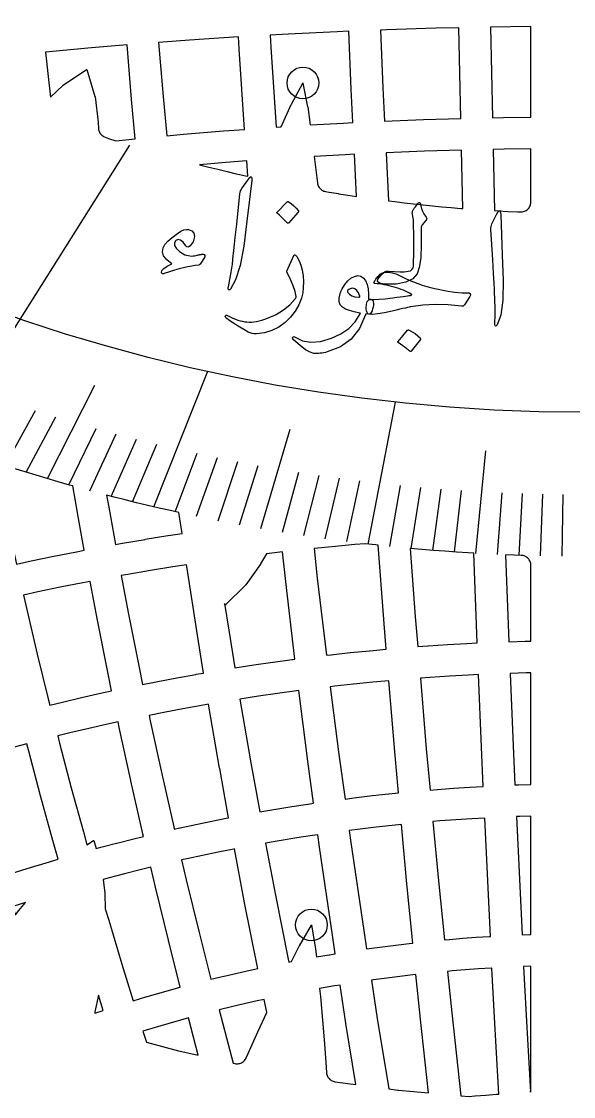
# Model space of a CAD drawing. Header units: millimetres. Extents: x -67 to 67, y -67 to 67.
# Drawn here: x -14.26 to -0.26, y -42.42 to -15.13 of the extents above; entities that cross this region are included whole.
import ezdxf

# ---------------------------------------------------------------- set-up
doc = ezdxf.new("R2010")
doc.units = ezdxf.units.MM
for name, color, linetype in [('CUT_INNER', 6, 'Continuous'), ('ENGRAVE', 7, 'Continuous'), ('ENGRAVE_FINE', 8, 'Continuous'), ('TEXT', 5, 'Continuous')]:
    doc.layers.add(name, color=color, linetype=linetype)

msp = doc.modelspace()

# ---------------------------------------------------------------- linework, layer by layer
at = {"layer": 'CUT_INNER'}
for points in [[(-1.34, -17.5593), (-1.34, -15.2622), (-2.3655, -15.2756), (-2.3154, -17.5745), (-2.0341, -17.5684), (-2.0306, -17.5683)], [(-9.1383, -17.9097), (-9.1348, -17.9094), (-8.6053, -17.8701), (-8.739, -15.8298), (-8.7392, -15.8263), (-8.7564, -15.5234), (-9.9947, -15.6046), (-10.7823, -15.6631), (-10.668, -17.0383), (-10.5766, -18.033), (-10.151, -17.9939), (-10.1475, -17.9936)], [(-6.0962, -17.7103), (-6.0927, -17.7101), (-5.8552, -17.6987), (-5.896, -16.8493), (-5.8962, -16.8458), (-5.9538, -15.3803), (-6.2498, -15.3919), (-7.4987, -15.4519), (-7.9537, -15.4777), (-7.9366, -15.779), (-7.8033, -17.8133), (-7.6774, -17.805), (-7.6696, -17.7878), (-7.6691, -17.7866), (-7.4166, -17.2394), (-7.4132, -17.2326), (-7.1252, -16.6956), (-7.1226, -16.6911), (-7.1212, -16.6966), (-7.0015, -17.2937), (-7.0003, -17.3011), (-6.9369, -17.758)], [(-3.1192, -17.5927), (-3.1694, -15.292), (-3.7506, -15.3046), (-5.0004, -15.3428), (-5.1504, -15.3487), (-5.0929, -16.8125), (-5.0522, -17.6604), (-4.0658, -17.6216), (-4.0623, -17.6215)], [(-11.3771, -18.1084), (-11.4688, -17.1101), (-11.4691, -17.1067), (-11.5838, -15.7257), (-12.4877, -15.8008), (-13.6479, -15.9074), (-13.5853, -16.5295), (-13.5278, -17.054), (-13.2117, -16.755), (-13.2077, -16.7516), (-13.2035, -16.7485), (-12.6107, -16.3515), (-12.6057, -16.3486), (-12.6038, -16.354), (-12.3974, -17.0369), (-12.3961, -17.042), (-12.3952, -17.0471), (-12.3143, -17.6853), (-12.3134, -17.6949), (-12.3061, -17.8448), (-12.3037, -17.8698), (-12.2987, -17.8945), (-12.2913, -17.9184), (-12.2815, -17.9416), (-12.2694, -17.9636), (-12.2552, -17.9843), (-12.239, -18.0035), (-12.2209, -18.0209), (-12.2012, -18.0365), (-12.18, -18.05), (-12.1576, -18.0613), (-12.1341, -18.0703), (-12.0513, -18.0974), (-12.0498, -18.0978), (-11.8637, -18.1574)], [(-5.8167, -18.5018), (-6.0524, -18.5131), (-6.8336, -18.5574), (-6.7684, -19.0978), (-6.7537, -19.2285), (-6.7497, -19.253), (-6.7433, -19.277), (-6.7346, -19.3002), (-6.7236, -19.3224), (-6.7104, -19.3434), (-6.6953, -19.3631), (-6.6782, -19.3811), (-6.6595, -19.3973), (-6.6393, -19.4116), (-6.6177, -19.4239), (-6.595, -19.4339), (-6.5715, -19.4417), (-6.5472, -19.447), (-6.4562, -19.4626), (-6.4547, -19.4628), (-6.2192, -19.5014), (-6.2176, -19.5017), (-5.9819, -19.5389), (-5.9804, -19.5391), (-5.7653, -19.5717)], [(-4.955, -19.6836), (-4.7924, -19.7042), (-4.7909, -19.7044), (-4.554, -19.7328), (-4.5525, -19.733), (-4.3153, -19.7601), (-4.3138, -19.7602), (-4.0765, -19.7858), (-4.075, -19.786), (-3.8376, -19.8101), (-3.8361, -19.8102), (-3.5985, -19.8329), (-3.597, -19.833), (-3.3592, -19.8542), (-3.3577, -19.8544), (-3.1199, -19.8741), (-3.1184, -19.8742), (-3.0693, -19.878), (-3.1016, -18.3965), (-4.036, -18.425), (-5.0136, -18.4635)], [(-2.0183, -18.3722), (-2.2978, -18.3783), (-2.2639, -19.9329), (-2.1613, -19.9389), (-2.1598, -19.939), (-1.9215, -19.9515), (-1.92, -19.9515), (-1.6816, -19.9625), (-1.68, -19.9626), (-1.6, -19.9658), (-1.5748, -19.9655), (-1.5498, -19.9627), (-1.5252, -19.9574), (-1.5013, -19.9497), (-1.4782, -19.9396), (-1.4563, -19.9272), (-1.4358, -19.9127), (-1.4168, -19.8962), (-1.3995, -19.8779), (-1.3842, -19.858), (-1.371, -19.8366), (-1.36, -19.8139), (-1.3513, -19.7903), (-1.345, -19.766), (-1.3413, -19.7411), (-1.34, -19.716), (-1.34, -18.3633)], [(-8.5476, -18.672), (-9.0734, -18.7111), (-9.743, -18.7667), (-9.512, -18.8254), (-9.5106, -18.8257), (-9.2789, -18.883), (-9.2774, -18.8834), (-9.0454, -18.9392), (-9.0439, -18.9396), (-8.8115, -18.994), (-8.81, -18.9944), (-8.5773, -19.0474), (-8.5758, -19.0477), (-8.5187, -19.0603)], [(-13.4395, -28.7038), (-13.4361, -28.7031), (-12.8626, -28.589), (-12.8592, -28.5883), (-12.6686, -28.5522), (-12.8406, -27.6009), (-12.8412, -27.5975), (-12.9575, -26.9208), (-13.0454, -26.8962), (-13.3276, -26.8153), (-13.6094, -26.7326), (-13.8906, -26.6483), (-14.1714, -26.5622), (-14.4516, -26.4744), (-14.7312, -26.3848), (-14.9314, -26.3194), (-14.8686, -26.6352), (-14.6312, -27.7766), (-14.3863, -28.9041), (-14.0154, -28.8236), (-14.0119, -28.8228)], [(-11.1263, -28.275), (-11.1228, -28.2744), (-10.5457, -28.1804), (-10.5423, -28.1799), (-10.1887, -28.1254), (-10.2657, -27.5944), (-10.4842, -27.5461), (-10.7705, -27.4808), (-11.0564, -27.4139), (-11.3419, -27.3452), (-11.6269, -27.2747), (-11.9115, -27.2025), (-12.1018, -27.153), (-12.0491, -27.4596), (-11.878, -28.4057), (-11.706, -28.3746), (-11.7025, -28.374)], [(-7.882, -31.3919), (-7.8785, -31.3914), (-7.3924, -31.3253), (-7.3889, -31.3248), (-7.3234, -31.3165), (-7.5559, -29.352), (-7.5563, -29.3485), (-7.6389, -28.5942), (-8.0446, -28.6422), (-8.1961, -28.8952), (-8.2014, -28.9033), (-8.5735, -29.428), (-8.5767, -29.4322), (-8.5803, -29.436), (-9.0843, -29.941), (-9.0885, -29.9449), (-9.0915, -29.9399), (-9.1089, -29.9073), (-9.0051, -30.5818), (-8.8496, -31.5365), (-8.371, -31.4628), (-8.3675, -31.4623)], [(-5.9203, -31.151), (-5.9168, -31.1506), (-5.4287, -31.1015), (-5.4252, -31.1011), (-5.01, -31.063), (-5.073, -30.3058), (-5.0732, -30.3023), (-5.2128, -28.4237), (-5.2739, -28.4172), (-5.5453, -28.3862), (-5.8044, -28.4077), (-6.3831, -28.4609), (-6.8396, -28.5069), (-6.7573, -29.2592), (-6.5254, -31.2183), (-6.4115, -31.2048), (-6.408, -31.2044)], [(-3.4584, -30.9463), (-3.4549, -30.9461), (-2.9651, -30.9183), (-2.9616, -30.9181), (-2.6991, -30.9055), (-2.7886, -28.6271), (-2.9337, -28.6186), (-3.2267, -28.5997), (-3.5196, -28.579), (-3.8124, -28.5565), (-4.105, -28.5323), (-4.3975, -28.5062), (-4.4005, -28.5059), (-4.2716, -30.2409), (-4.2087, -30.9978), (-3.9515, -30.9787), (-3.948, -30.9784)], [(-1.34, -30.8569), (-1.34, -28.9322), (-1.3412, -28.9082), (-1.3446, -28.8844), (-1.3503, -28.8611), (-1.3582, -28.8384), (-1.3683, -28.8166), (-1.3804, -28.7959), (-1.3944, -28.7764), (-1.4103, -28.7584), (-1.4278, -28.7419), (-1.4468, -28.7273), (-1.4671, -28.7145), (-1.4885, -28.7037), (-1.5109, -28.695), (-1.534, -28.6885), (-1.5576, -28.6843), (-1.5816, -28.6823), (-1.7606, -28.6762), (-1.9824, -28.6674), (-1.8958, -30.8726), (-1.4839, -30.8601), (-1.4804, -30.86)], [(-10.3202, -31.7891), (-10.3168, -31.7884), (-9.834, -31.7011), (-9.8305, -31.7005), (-9.6427, -31.6683), (-9.7989, -30.7093), (-9.7994, -30.7059), (-10.0595, -29.0163), (-10.06, -29.0128), (-10.0733, -28.9212), (-10.4182, -28.9742), (-10.9918, -29.0677), (-11.5646, -29.1661), (-11.7317, -29.1963), (-11.5462, -30.1733), (-11.277, -31.5267), (-11.1874, -31.9572), (-10.8056, -31.8813), (-10.8022, -31.8806)], [(-12.7388, -32.2922), (-12.7354, -32.2914), (-12.2569, -32.1832), (-12.2535, -32.1824), (-11.9744, -32.1218), (-12.0645, -31.6888), (-12.0652, -31.6853), (-12.3351, -30.3284), (-12.3357, -30.325), (-12.5222, -29.3427), (-12.7075, -29.3779), (-13.2775, -29.4913), (-13.8465, -29.6096), (-14.209, -29.6883), (-14.1265, -30.053), (-13.8593, -31.1878), (-13.5822, -32.3203), (-13.5406, -32.484), (-13.2198, -32.4055), (-13.2164, -32.4047)], [(-6.3187, -32.0034), (-6.4264, -32.0162), (-6.2075, -33.7366), (-6.0539, -34.8653), (-5.7681, -34.8289), (-5.7646, -34.8285), (-5.3581, -34.7803), (-5.3546, -34.78), (-4.9476, -34.7354), (-4.9441, -34.735), (-4.6978, -34.7102), (-4.7938, -33.6647), (-4.7941, -33.6613), (-4.9435, -31.8642), (-5.3499, -31.9016), (-5.8345, -31.9504)], [(-3.8936, -31.7806), (-4.1421, -31.799), (-3.993, -33.5929), (-3.8971, -34.6372), (-3.7141, -34.622), (-3.7106, -34.6217), (-3.3023, -34.5914), (-3.2988, -34.5911), (-2.8903, -34.5644), (-2.8868, -34.5641), (-2.5474, -34.5449), (-2.5952, -33.5512), (-2.5953, -33.5477), (-2.6675, -31.7089), (-2.9213, -31.7211), (-3.4076, -31.7487)], [(-1.7442, -34.5085), (-1.6531, -34.5049), (-1.6495, -34.5048), (-1.34, -34.4953), (-1.34, -31.6611), (-1.4611, -31.6637), (-1.8642, -31.6761), (-1.792, -33.5144)], [(-8.2504, -32.2577), (-8.7198, -32.33), (-8.4419, -33.947), (-8.2163, -35.1948), (-8.2146, -35.1945), (-7.8111, -35.1252), (-7.8076, -35.1246), (-7.4036, -35.0588), (-7.4001, -35.0583), (-6.9955, -34.996), (-6.992, -34.9955), (-6.8504, -34.9749), (-7.0044, -33.8433), (-7.0049, -33.8398), (-7.2244, -32.1143), (-7.2857, -32.1221), (-7.7683, -32.1878)], [(-10.6505, -32.6701), (-11.0237, -32.7444), (-10.9959, -32.8778), (-10.7031, -34.2264), (-10.3986, -35.5723), (-10.385, -35.6301), (-10.2427, -35.598), (-10.2393, -35.5972), (-9.8392, -35.5103), (-9.8358, -35.5096), (-9.435, -35.4262), (-9.4316, -35.4255), (-9.03, -35.3457), (-9.0266, -35.345), (-9.0068, -35.3412), (-9.2334, -34.0883), (-9.234, -34.0849), (-9.5129, -32.4617), (-9.6926, -32.4926), (-10.172, -32.5793)], [(-13.0304, -33.1869), (-13.3427, -33.2633), (-13.2952, -33.4503), (-12.9984, -34.5777), (-12.6917, -35.7025), (-12.5999, -36.0279), (-12.431, -35.9176), (-12.426, -35.9147), (-12.4241, -35.9201), (-12.3659, -36.1209), (-12.248, -36.0887), (-12.2446, -36.0878), (-11.8487, -35.9836), (-11.8453, -35.9827), (-11.4485, -35.8819), (-11.4451, -35.8811), (-11.1678, -35.8132), (-11.1816, -35.7549), (-11.1824, -35.7514), (-11.4877, -34.4021), (-11.4885, -34.3987), (-11.782, -33.0467), (-11.7827, -33.0432), (-11.8107, -32.909), (-12.0812, -32.9677), (-12.5562, -33.0752)], [(-15.3854, -33.8069), (-15.6793, -33.8925), (-15.6365, -34.0347), (-15.3353, -35.0048), (-15.0256, -35.9723), (-14.7422, -36.8316), (-14.6231, -36.7923), (-14.6197, -36.7913), (-14.2298, -36.6664), (-14.2265, -36.6654), (-13.8355, -36.544), (-13.8322, -36.543), (-13.4401, -36.425), (-13.4368, -36.424), (-13.3322, -36.3935), (-13.466, -35.9191), (-13.4669, -35.9157), (-13.7745, -34.7875), (-13.7754, -34.7841), (-14.0731, -33.6533), (-14.074, -33.6499), (-14.122, -33.4611), (-14.4467, -33.5466), (-14.9166, -33.6747)], [(-3.0683, -38.4011), (-3.0648, -38.4008), (-2.7281, -38.3758), (-2.7246, -38.3756), (-2.3878, -38.3535), (-2.3843, -38.3533), (-2.3645, -38.3521), (-2.5088, -35.348), (-2.8395, -35.3668), (-3.2445, -35.3933), (-3.6493, -35.4234), (-3.8235, -35.4379), (-3.6853, -36.9424), (-3.5344, -38.4409), (-3.4082, -38.4294), (-3.4047, -38.429)], [(-1.34, -38.3035), (-1.34, -35.2997), (-1.6232, -35.3083), (-1.7057, -35.3116), (-1.5615, -38.312), (-1.3658, -38.3043), (-1.3623, -38.3042)], [(-5.1033, -38.6151), (-5.0998, -38.6146), (-4.7649, -38.572), (-4.7615, -38.5716), (-4.4262, -38.5319), (-4.4227, -38.5315), (-4.3343, -38.5218), (-4.4854, -37.0212), (-4.4857, -37.0177), (-4.6242, -35.5109), (-4.8618, -35.5348), (-5.2653, -35.579), (-5.6684, -35.6267), (-5.9455, -35.6619), (-5.9033, -35.9715), (-5.5797, -38.2037), (-5.5078, -38.6707), (-5.4412, -38.6611), (-5.4378, -38.6606)], [(-7.4096, -38.9894), (-7.2158, -38.6006), (-7.2122, -38.594), (-6.9081, -38.0659), (-6.9053, -38.0615), (-6.9041, -38.0669), (-6.8025, -38.6674), (-6.8015, -38.6749), (-6.7801, -38.8731), (-6.4525, -38.8168), (-6.4491, -38.8162), (-6.3026, -38.7923), (-6.3746, -38.3243), (-6.3751, -38.3208), (-6.6993, -36.0852), (-6.6998, -36.0817), (-6.742, -35.7716), (-6.8749, -35.7909), (-7.2761, -35.8526), (-7.6767, -35.9179), (-8.0701, -35.9855), (-7.8201, -37.3018), (-7.4873, -38.975), (-7.4814, -39.0033), (-7.4594, -38.9989), (-7.4559, -38.9982)], [(-8.7938, -39.2826), (-8.7904, -39.2818), (-8.4611, -39.2073), (-8.4577, -39.2066), (-8.2689, -39.1656), (-8.2748, -39.137), (-8.2755, -39.1336), (-8.609, -37.4569), (-8.6097, -37.4535), (-8.8606, -36.1318), (-8.8749, -36.1346), (-9.273, -36.2137), (-9.6704, -36.2964), (-10.067, -36.3825), (-10.2007, -36.4128), (-10.0823, -36.9155), (-9.7543, -38.256), (-9.4534, -39.4409), (-9.1258, -39.3608), (-9.1224, -39.36)], [(-10.7748, -39.795), (-10.7715, -39.7941), (-10.4466, -39.7024), (-10.4432, -39.7015), (-10.2314, -39.6437), (-10.534, -38.4522), (-10.5348, -38.4488), (-10.8637, -37.1049), (-10.8645, -37.1015), (-10.9836, -36.5959), (-11.2522, -36.6616), (-11.6457, -36.7615), (-12.0382, -36.8649), (-12.1899, -36.9062), (-12.1497, -37.2547), (-12.149, -37.2643), (-12.1346, -37.6502), (-12.049, -37.9439), (-11.713, -39.0603), (-11.425, -39.9876), (-11.1023, -39.8905), (-11.0989, -39.8895)], [(-14.373, -37.5565), (-14.4847, -37.5933), (-14.4117, -37.8084), (-14.3316, -37.697), (-14.3271, -37.6911), (-14.1628, -37.4892)], [(-3.0035, -39.2025), (-3.3364, -39.2301), (-3.4538, -39.2409), (-3.3483, -40.289), (-3.1174, -42.3973), (-2.9079, -42.4159), (-2.7598, -42.4023), (-2.7563, -42.402), (-2.4846, -42.3794), (-2.4811, -42.3791), (-2.2092, -42.3589), (-2.2057, -42.3587), (-2.1539, -42.3553), (-2.2731, -40.2555), (-2.2733, -40.252), (-2.326, -39.1552), (-2.337, -39.1559), (-2.6703, -39.1777)], [(-1.3516, -42.3028), (-1.3514, -42.3023), (-1.3451, -42.2779), (-1.3413, -42.2529), (-1.34, -42.2277), (-1.34, -39.1079), (-1.523, -39.1151), (-1.4703, -40.2116)], [(-4.9966, -39.412), (-5.3276, -39.457), (-5.3855, -39.4654), (-5.2366, -40.433), (-4.9449, -42.2239), (-4.7123, -42.2551), (-4.7013, -42.2563), (-3.9342, -42.3246), (-4.1477, -40.3748), (-4.1481, -40.3713), (-4.2537, -39.3218), (-4.3335, -39.3305), (-4.6652, -39.3698)], [(-6.6978, -39.6752), (-6.6783, -39.8763), (-6.624, -40.4778), (-6.5748, -41.0788), (-6.5747, -41.0802), (-6.5326, -41.6781), (-6.5325, -41.68), (-6.5255, -41.8073), (-6.5229, -41.8318), (-6.5179, -41.856), (-6.5106, -41.8795), (-6.5009, -41.9023), (-6.4891, -41.9239), (-6.4752, -41.9443), (-6.4594, -41.9632), (-6.4417, -41.9805), (-6.4225, -41.996), (-6.4018, -42.0094), (-6.3799, -42.0208), (-6.357, -42.0299), (-6.3333, -42.0368), (-6.309, -42.0413), (-5.7776, -42.1124), (-6.0304, -40.5605), (-6.0309, -40.557), (-6.1802, -39.587), (-6.3181, -39.6095), (-6.6473, -39.666)], [(-12.4033, -40.3008), (-12.4, -40.2997), (-12.1914, -40.2309), (-12.3106, -39.847), (-12.3965, -40.2709), (-12.398, -40.2775), (-12.4042, -40.301)], [(-8.9364, -40.1422), (-9.25, -40.2189), (-9.0633, -40.928), (-8.8883, -41.5698), (-8.8449, -41.5796), (-8.8205, -41.5838), (-8.7959, -41.5856), (-8.7713, -41.585), (-8.7468, -41.5819), (-8.7227, -41.5765), (-8.6993, -41.5687), (-8.6768, -41.5586), (-8.6553, -41.5464), (-8.6352, -41.5321), (-8.6166, -41.5159), (-8.5997, -41.498), (-8.5846, -41.4784), (-8.5715, -41.4575), (-8.5606, -41.4354), (-8.5125, -41.3248), (-8.5117, -41.323), (-8.2644, -40.7771), (-8.2639, -40.7758), (-8.0357, -40.2869), (-8.1052, -39.9527), (-8.2854, -39.9919), (-8.6112, -40.0656)], [(-10.8722, -40.6609), (-11.1815, -40.754), (-11.0918, -41.0341), (-10.279, -41.2558), (-10.2682, -41.2585), (-9.7762, -41.3695), (-9.8394, -41.1377), (-9.8403, -41.1344), (-10.028, -40.4216), (-10.23, -40.4767), (-10.5515, -40.5674)]]:
    msp.add_lwpolyline(points, close=True, dxfattribs=at)
at = {"layer": 'ENGRAVE'}
for points in [[(-16.286, -25.8521), (-11.5086, -18.2686)], [(-10.9016, -27.4504), (-9.5352, -24.0096)], [(-5.4632, -28.3958), (-4.7699, -24.7923)]]:
    msp.add_lwpolyline(points, dxfattribs=at)
for centre, radius in [((0, 19.1457), 44.1961), ((-7.1224, -16.6904), 0.402), ((-6.9051, -38.0607), 0.402)]:
    msp.add_circle(centre, radius, dxfattribs=at)
at = {"layer": 'ENGRAVE_FINE'}
for points in [[(-13.6027, -26.7346), (-12.3965, -24.3641)], [(-14.6784, -26.4019), (-13.9012, -25.004)], [(-14.1409, -26.5716), (-13.3905, -25.1616)], [(-13.0637, -26.891), (-12.3676, -25.458)], [(-12.5241, -27.0407), (-11.8554, -25.5968)], [(-8.1872, -28.0031), (-7.449, -25.4782)], [(-11.9839, -27.1838), (-11.3428, -25.7295)], [(-11.443, -27.3204), (-10.8297, -25.8561)], [(-10.3597, -27.5738), (-9.8026, -26.091)], [(-2.7331, -28.6305), (-2.4846, -26.0274)], [(-9.8172, -27.6908), (-9.2884, -26.1993)], [(-9.2743, -27.8014), (-8.774, -26.3016)], [(-8.731, -27.9054), (-8.2593, -26.398)], [(-7.6431, -28.0943), (-7.2291, -26.5728)], [(-7.0986, -28.1792), (-6.7137, -26.6514)], [(-6.5537, -28.2578), (-6.198, -26.724)], [(-6.0086, -28.3299), (-5.6822, -26.7908)], [(-4.9176, -28.4553), (-4.65, -26.9067)], [(-4.3717, -28.5085), (-4.1337, -26.9559)], [(-3.8257, -28.5555), (-3.6172, -26.9993)], [(-3.2795, -28.5961), (-3.1007, -27.0369)], [(-2.1866, -28.6587), (-2.0673, -27.0947)], [(-1.6401, -28.6805), (-1.5505, -27.1149)], [(-1.0934, -28.6962), (-1.0337, -27.1293)], [(-0.5467, -28.7055), (-0.5169, -27.138)]]:
    msp.add_lwpolyline(points, dxfattribs=at)
at = {"layer": 'TEXT'}
for points in [[(-8.5232, -19.1559), (-8.4689, -19.0881), (-8.433, -19.068), (-8.4153, -19.0956), (-8.4157, -19.171), (-8.5449, -20.1997), (-8.6235, -20.8311), (-8.7176, -21.3287), (-8.8289, -21.6922), (-8.9583, -21.9213), (-8.9766, -21.9383), (-8.9912, -21.9464), (-9.0023, -21.9456), (-9.0098, -21.9359), (-9.0145, -21.9222), (-9.0163, -21.9053), (-9.0152, -21.8854), (-9.0112, -21.8622), (-8.972, -21.6839), (-8.9388, -21.493), (-8.9113, -21.2895), (-8.8895, -21.0734), (-8.8828, -21.0172), (-8.866, -20.8649), (-8.8389, -20.6168), (-8.8013, -20.2727), (-8.7219, -19.5087), (-8.7149, -19.4687), (-8.7047, -19.4327), (-8.6913, -19.4006), (-8.6746, -19.3725)], [(-7.5204, -19.7088), (-7.5144, -19.7046), (-7.5069, -19.7029), (-7.4978, -19.7035), (-7.4871, -19.7067), (-7.4162, -19.7541), (-7.3509, -19.8077), (-7.2914, -19.8677), (-7.2375, -19.934), (-7.2328, -19.9434), (-7.2316, -19.9522), (-7.2338, -19.9604), (-7.2396, -19.9679), (-7.487, -20.2474), (-7.4955, -20.2535), (-7.5049, -20.2536), (-7.5152, -20.2476), (-7.5264, -20.2356), (-7.5362, -20.2251), (-7.5516, -20.2093), (-7.5728, -20.188), (-7.5997, -20.1614), (-7.6327, -20.1292), (-7.6724, -20.0914), (-7.7187, -20.048), (-7.7716, -19.9989), (-7.7784, -19.9911), (-7.7811, -19.9841), (-7.7799, -19.9779), (-7.7747, -19.9725)], [(-4.3164, -21.3299), (-4.3127, -21.2085), (-4.3101, -21.0805), (-4.3085, -20.9461), (-4.3079, -20.8052), (-4.3086, -20.6573), (-4.3105, -20.5019), (-4.3139, -20.3388), (-4.3184, -20.1682), (-4.3475, -19.9911), (-4.3455, -19.9685), (-4.3406, -19.9474), (-4.3329, -19.9275), (-4.3223, -19.9091), (-4.3161, -19.8997), (-4.3073, -19.8874), (-4.2959, -19.8723), (-4.2819, -19.8542), (-4.2656, -19.8329), (-4.2472, -19.8082), (-4.2267, -19.7799), (-4.204, -19.7482), (-4.1961, -19.7379), (-4.1871, -19.731), (-4.1769, -19.7273), (-4.1656, -19.7269), (-4.1566, -19.73), (-4.1496, -19.7371), (-4.1445, -19.7483), (-4.1413, -19.7634), (-4.1228, -19.8488), (-4.0928, -19.9328), (-4.0514, -20.0152), (-3.9986, -20.0961), (-3.9854, -20.1186), (-3.9818, -20.1402), (-3.9877, -20.1607), (-4.0031, -20.1804), (-4.1, -20.2933), (-4.1084, -20.3075), (-4.1147, -20.3267), (-4.119, -20.3509), (-4.1213, -20.38), (-4.1187, -20.795), (-4.1347, -21.1265), (-4.1701, -21.3744), (-4.2253, -21.5387), (-4.3348, -21.6652), (-4.5113, -21.7507), (-4.7548, -21.7945), (-5.0649, -21.7952), (-5.1775, -21.7747), (-5.2288, -21.7321), (-5.219, -21.6675), (-5.1482, -21.5809), (-5.1364, -21.5698), (-5.1249, -21.5589), (-5.1136, -21.5482), (-5.1027, -21.5378), (-5.0921, -21.5276), (-5.0817, -21.5176), (-5.0717, -21.5078), (-5.0619, -21.4983), (-5.0387, -21.4807), (-5.012, -21.4694), (-4.9819, -21.4644), (-4.9484, -21.4656), (-4.7991, -21.4787), (-4.6667, -21.4841), (-4.5514, -21.4818), (-4.4533, -21.472), (-4.3968, -21.4572), (-4.3552, -21.4285), (-4.3285, -21.3861), (-4.3164, -21.3299)], [(-2.2125, -20.0303), (-2.17, -19.9546), (-2.1378, -19.929), (-2.1158, -19.9534), (-2.1041, -20.0279), (-2.065, -21.0639), (-2.0405, -21.6997), (-2.0528, -22.206), (-2.1038, -22.5827), (-2.1944, -22.8297), (-2.2097, -22.8494), (-2.2228, -22.8598), (-2.2339, -22.8608), (-2.2429, -22.8524), (-2.2497, -22.8397), (-2.2542, -22.8233), (-2.2564, -22.8034), (-2.2562, -22.78), (-2.2464, -22.5977), (-2.2445, -22.4039), (-2.2503, -22.1986), (-2.2638, -21.9818), (-2.2662, -21.9253), (-2.2742, -21.7723), (-2.2877, -21.5231), (-2.3062, -21.1774), (-2.3515, -20.4107), (-2.3511, -20.3701), (-2.3469, -20.3328), (-2.3388, -20.299), (-2.3269, -20.2686)], [(-9.6914, -21.2432), (-9.7093, -21.2687), (-9.7275, -21.2887), (-9.746, -21.3032), (-9.7648, -21.3123), (-9.8509, -21.3228), (-9.9435, -21.3382), (-10.0426, -21.3582), (-10.1483, -21.3829), (-10.2607, -21.4125), (-10.3799, -21.4471), (-10.506, -21.4867), (-10.639, -21.5313), (-10.6612, -21.5354), (-10.6796, -21.5338), (-10.6944, -21.5266), (-10.7055, -21.5139), (-10.7081, -21.5091), (-10.7098, -21.5051), (-10.7106, -21.5019), (-10.7105, -21.4995), (-10.7007, -21.4547), (-10.6531, -21.4035), (-10.5681, -21.3457), (-10.4458, -21.2811), (-10.5747, -21.1771), (-10.6547, -21.0751), (-10.6861, -20.9754), (-10.6693, -20.8782), (-10.6238, -20.7957), (-10.5473, -20.7068), (-10.4401, -20.6111), (-10.3023, -20.5085), (-10.2163, -20.4565), (-10.1411, -20.4228), (-10.0767, -20.4074), (-10.0229, -20.4105), (-9.9376, -20.4472), (-9.8877, -20.5053), (-9.8731, -20.585), (-9.8939, -20.6862), (-9.908, -20.7223), (-9.928, -20.7581), (-9.9538, -20.7934), (-9.9856, -20.8284), (-10.0164, -20.853), (-10.0445, -20.8603), (-10.07, -20.8504), (-10.0927, -20.8232), (-10.1604, -20.7319), (-10.2243, -20.6799), (-10.2848, -20.6673), (-10.3419, -20.6942), (-10.3809, -20.7504), (-10.3798, -20.815), (-10.3382, -20.8878), (-10.2559, -20.9687), (-10.1888, -21.0157), (-10.113, -21.0506), (-10.0288, -21.0734), (-9.936, -21.0839), (-9.9045, -21.0833), (-9.8706, -21.0794), (-9.8343, -21.0723), (-9.7957, -21.0619), (-9.775, -21.0565), (-9.7551, -21.0517), (-9.7359, -21.0476), (-9.7174, -21.044), (-9.7, -21.0414), (-9.6838, -21.0397), (-9.669, -21.0391), (-9.6555, -21.0394), (-9.6238, -21.0484), (-9.6094, -21.0689), (-9.6125, -21.101), (-9.6329, -21.1445)], [(-7.351, -21.0744), (-7.3473, -21.0673), (-7.3434, -21.0619), (-7.3393, -21.0581), (-7.3349, -21.0559), (-7.3232, -21.057), (-7.31, -21.0647), (-7.2954, -21.0792), (-7.2793, -21.1003), (-7.2204, -21.2037), (-7.174, -21.3193), (-7.14, -21.447), (-7.1185, -21.5869), (-7.1084, -21.7352), (-7.1113, -21.879), (-7.1274, -22.0185), (-7.1567, -22.1535), (-7.2253, -22.326), (-7.3174, -22.4869), (-7.4333, -22.6361), (-7.5731, -22.7732), (-7.7329, -22.891), (-7.9081, -22.9782), (-8.0982, -23.0346), (-8.3032, -23.06), (-8.357, -23.0604), (-8.4093, -23.0529), (-8.46, -23.0377), (-8.5091, -23.0146), (-8.62, -22.9506), (-8.7196, -22.8915), (-8.808, -22.8374), (-8.8854, -22.7883), (-8.9514, -22.7445), (-9.0059, -22.706), (-9.0489, -22.6729), (-9.0804, -22.6452), (-9.0866, -22.6374), (-9.0905, -22.6301), (-9.0924, -22.6232), (-9.0921, -22.6168), (-9.0896, -22.609), (-9.0856, -22.602), (-9.0801, -22.5959), (-9.0731, -22.5907), (-9.0648, -22.5874), (-9.0555, -22.587), (-9.0452, -22.5895), (-9.0338, -22.5949), (-8.9649, -22.6296), (-8.8983, -22.6601), (-8.8342, -22.6865), (-8.7725, -22.7087), (-8.7128, -22.727), (-8.6545, -22.7414), (-8.5975, -22.7519), (-8.5421, -22.7585), (-8.486, -22.7612), (-8.4271, -22.7598), (-8.3655, -22.7543), (-8.3012, -22.7446), (-8.2341, -22.7306), (-8.1643, -22.7119), (-8.0917, -22.6886), (-8.0165, -22.6606), (-7.8025, -22.5644), (-7.6146, -22.4508), (-7.4527, -22.32), (-7.3165, -22.1726), (-7.3073, -22.1603), (-7.3009, -22.1454), (-7.2972, -22.1278), (-7.2964, -22.1076), (-7.3199, -21.9834), (-7.3659, -21.8416), (-7.4341, -21.6823), (-7.5242, -21.5053), (-7.5275, -21.4945), (-7.529, -21.4852), (-7.5286, -21.4772), (-7.5263, -21.4707)], [(-4.6191, -21.6019), (-4.5235, -21.6513), (-4.4232, -21.6978), (-4.3181, -21.7414), (-4.2083, -21.7819), (-4.0944, -21.8197), (-3.977, -21.8548), (-3.8559, -21.8873), (-3.7313, -21.9171), (-3.4898, -21.9676), (-3.2746, -22.0015), (-3.086, -22.0189), (-2.9242, -22.0204), (-2.9069, -22.0217), (-2.893, -22.0269), (-2.8825, -22.0361), (-2.8755, -22.0492), (-2.8721, -22.0645), (-2.8724, -22.0801), (-2.8764, -22.0959), (-2.8841, -22.112), (-3.0267, -22.3257), (-3.0405, -22.3427), (-3.0575, -22.3531), (-3.0777, -22.3569), (-3.1012, -22.354), (-3.4388, -22.3216), (-3.7642, -22.314), (-4.078, -22.3314), (-4.3806, -22.3742), (-4.3975, -22.3768), (-4.4266, -22.3825), (-4.4677, -22.3915), (-4.5211, -22.4036), (-4.5866, -22.4188), (-4.6644, -22.4371), (-4.7544, -22.4583), (-4.8568, -22.4824), (-5.0552, -22.5257), (-5.2203, -22.5531), (-5.3519, -22.5651), (-5.4497, -22.562), (-5.473, -22.5499), (-5.4919, -22.5203), (-5.5062, -22.4732), (-5.516, -22.4087), (-5.513, -22.3065), (-5.492, -22.2355), (-5.4531, -22.1954), (-5.3964, -22.1864), (-5.3122, -22.1888), (-5.1911, -22.1829), (-5.0332, -22.1685), (-4.8388, -22.1451), (-4.7408, -22.1324), (-4.6551, -22.1211), (-4.5816, -22.1112), (-4.5203, -22.1027), (-4.4714, -22.0957), (-4.4353, -22.0902), (-4.4119, -22.0862), (-4.4011, -22.0838), (-4.3969, -22.0823), (-4.3933, -22.0809), (-4.3903, -22.0798), (-4.3878, -22.0789), (-4.3856, -22.0782), (-4.3834, -22.0777), (-4.3813, -22.0776), (-4.3792, -22.0777), (-4.3656, -22.0727), (-4.3599, -22.067), (-4.3622, -22.0604), (-4.3723, -22.053), (-4.4175, -22.0258), (-4.4655, -22), (-4.5162, -21.9758), (-4.5697, -21.9531), (-4.626, -21.9315), (-4.685, -21.9109), (-4.7467, -21.8913), (-4.8111, -21.8725), (-4.8744, -21.8552), (-4.9372, -21.8395), (-4.9993, -21.8253), (-5.0607, -21.8127), (-5.1211, -21.802), (-5.1799, -21.7936), (-5.2371, -21.7873), (-5.2927, -21.7834), (-5.3069, -21.7797), (-5.3158, -21.7729), (-5.3196, -21.7632), (-5.3182, -21.7503), (-5.3082, -21.7285), (-5.2967, -21.7074), (-5.2837, -21.6871), (-5.2693, -21.6674), (-5.2535, -21.6479), (-5.2367, -21.6281), (-5.2188, -21.6078), (-5.1997, -21.5871), (-5.1589, -21.5485), (-5.1194, -21.5198), (-5.0812, -21.5009), (-5.0443, -21.492), (-4.9536, -21.4909), (-4.8526, -21.509), (-4.7412, -21.546), (-4.6191, -21.6019)], [(-5.541, -22.5967), (-5.6873, -22.9271), (-5.8962, -23.1917), (-6.1683, -23.3895), (-6.5035, -23.5194), (-6.5496, -23.5307), (-6.5948, -23.5401), (-6.6392, -23.5477), (-6.6828, -23.5536), (-6.7253, -23.5574), (-6.7663, -23.5591), (-6.8059, -23.5585), (-6.8441, -23.5558), (-6.9357, -23.5279), (-7.0521, -23.461), (-7.1929, -23.3549), (-7.3575, -23.2094), (-7.3744, -23.1896), (-7.3832, -23.1718), (-7.3841, -23.1558), (-7.3769, -23.1419), (-7.3647, -23.1322), (-7.3503, -23.1294), (-7.3337, -23.1333), (-7.315, -23.1441), (-7.1342, -23.2361), (-6.9196, -23.2714), (-6.6721, -23.2494), (-6.3928, -23.1697), (-6.1595, -23.0618), (-5.9606, -22.923), (-5.796, -22.7538), (-5.6654, -22.5545), (-5.6652, -22.5468), (-5.6668, -22.5405), (-5.6701, -22.5355), (-5.6753, -22.5319), (-5.8207, -22.5033), (-5.9429, -22.469), (-6.042, -22.4292), (-6.118, -22.384), (-6.1729, -22.3231), (-6.2013, -22.2459), (-6.2035, -22.1524), (-6.1795, -22.0425), (-6.1749, -22.0281), (-6.1698, -22.0136), (-6.1641, -21.9989), (-6.1578, -21.984), (-6.1509, -21.9686), (-6.1434, -21.9525), (-6.1353, -21.9358), (-6.1265, -21.9183), (-6.0597, -21.8066), (-5.9856, -21.7166), (-5.9043, -21.6483), (-5.8159, -21.6016), (-5.7295, -21.5814), (-5.6544, -21.5924), (-5.5905, -21.6348), (-5.5377, -21.7084), (-5.4959, -21.8065), (-5.469, -21.9175), (-5.4568, -22.0414), (-5.4597, -22.1781), (-5.4513, -22.1791), (-5.4432, -22.1797), (-5.4354, -22.1801), (-5.4277, -22.1802), (-5.4201, -22.1802), (-5.4122, -22.1806), (-5.4041, -22.1813), (-5.3958, -22.1822), (-5.3681, -22.1919), (-5.3483, -22.2128), (-5.3363, -22.2449), (-5.3322, -22.2882), (-5.3342, -22.335), (-5.341, -22.3816), (-5.3527, -22.4282), (-5.3692, -22.4747), (-5.3882, -22.515), (-5.4072, -22.5431), (-5.4263, -22.5589), (-5.4455, -22.5625), (-5.5264, -22.5519), (-5.5279, -22.5594), (-5.5308, -22.5694), (-5.5352, -22.5818), (-5.541, -22.5967)], [(-5.6811, -22.1014), (-5.7147, -22.0189), (-5.7554, -21.9581), (-5.8034, -21.9192), (-5.8587, -21.902), (-5.8938, -21.9061), (-5.926, -21.9158), (-5.9552, -21.9313), (-5.9816, -21.9525), (-5.9908, -21.9644), (-5.9939, -21.9783), (-5.9909, -21.9942), (-5.9817, -22.0121), (-5.9438, -22.0561), (-5.8846, -22.091), (-5.8042, -22.1165), (-5.7025, -22.1325), (-5.6917, -22.1319), (-5.6845, -22.1265), (-5.681, -22.1163), (-5.6811, -22.1014)], [(-4.4649, -22.9671), (-4.459, -22.9624), (-4.4512, -22.96), (-4.4414, -22.96), (-4.4297, -22.9623), (-4.3495, -23.004), (-4.2748, -23.0524), (-4.2055, -23.1076), (-4.1415, -23.1695), (-4.1356, -23.1785), (-4.1335, -23.1872), (-4.1351, -23.1955), (-4.1405, -23.2035), (-4.3764, -23.5017), (-4.3848, -23.5085), (-4.3948, -23.5094), (-4.4063, -23.5042), (-4.4195, -23.493), (-4.4309, -23.4834), (-4.4489, -23.4688), (-4.4735, -23.4493), (-4.5047, -23.4248), (-4.543, -23.3953), (-4.589, -23.3607), (-4.6425, -23.321), (-4.7037, -23.2761), (-4.7116, -23.2688), (-4.7153, -23.2621), (-4.7146, -23.2558), (-4.7095, -23.25)]]:
    msp.add_lwpolyline(points, close=True, dxfattribs=at)

doc.saveas('drawing.dxf')
